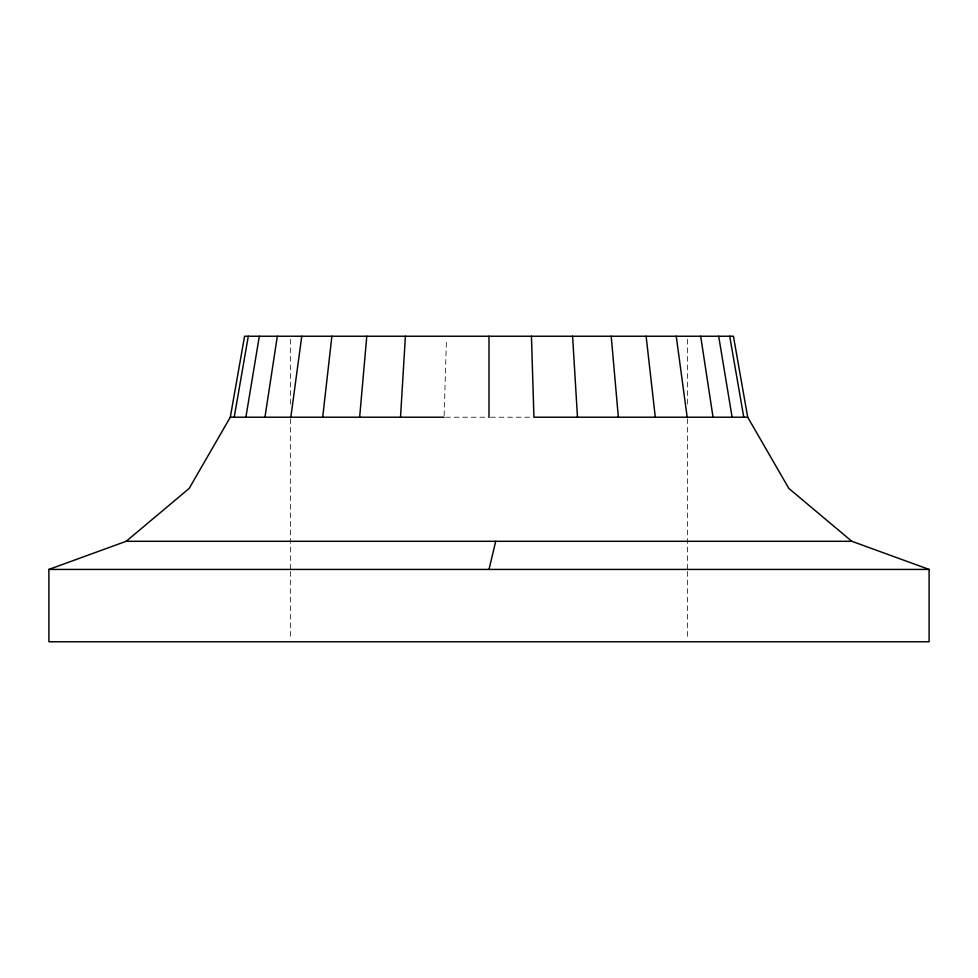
<?xml version="1.0" encoding="UTF-8"?>
<svg xmlns="http://www.w3.org/2000/svg" width="978" height="978" viewBox="0 0 978 978"><rect width="100%" height="100%" fill="white"/><g stroke="black" fill="none" stroke-linecap="round" stroke-linejoin="round"><path stroke-width="0.73" stroke-dasharray="4.89 3.67" d="M444.122 415.723L446.469 339.232M445.577 417.215L489 417.215M490.491 417.215L532.423 417.215M687.595 339.293L687.595 406.506M687.595 418.731L687.595 569.966M687.595 571.494L687.595 638.707M290.405 339.293L290.405 406.506M290.405 418.731L290.405 569.966M290.405 571.494L290.405 638.707"/><path stroke-width="1.47" d="M400.515 417.215L405.405 336.236M359.647 417.215L366.787 336.236M322.703 417.215L331.884 336.236M290.821 417.215L301.762 336.236M264.952 417.215L277.324 336.236M245.894 417.215L259.317 336.236M234.219 417.215L248.29 336.236M126.174 541.299L189.17 488.438L230.295 417.215L244.573 336.236L733.427 336.236L747.705 417.215L788.83 488.438L851.826 541.299L929.1 569.428L929.1 641.764L48.9 641.764L48.9 569.428L126.174 541.299L851.826 541.299M489 569.428L495.712 541.299M230.295 417.215L444.073 417.215M747.705 417.215L533.927 417.215L531.445 336.236M48.9 569.428L929.1 569.428M729.71 336.236L743.781 417.215M718.683 336.236L732.106 417.215M700.676 336.236L713.048 417.215M676.238 336.236L687.179 417.215M646.116 336.236L655.297 417.215M611.213 336.236L618.353 417.215M572.595 336.236L577.485 417.215M489 336.236L489 417.215"/></g></svg>
